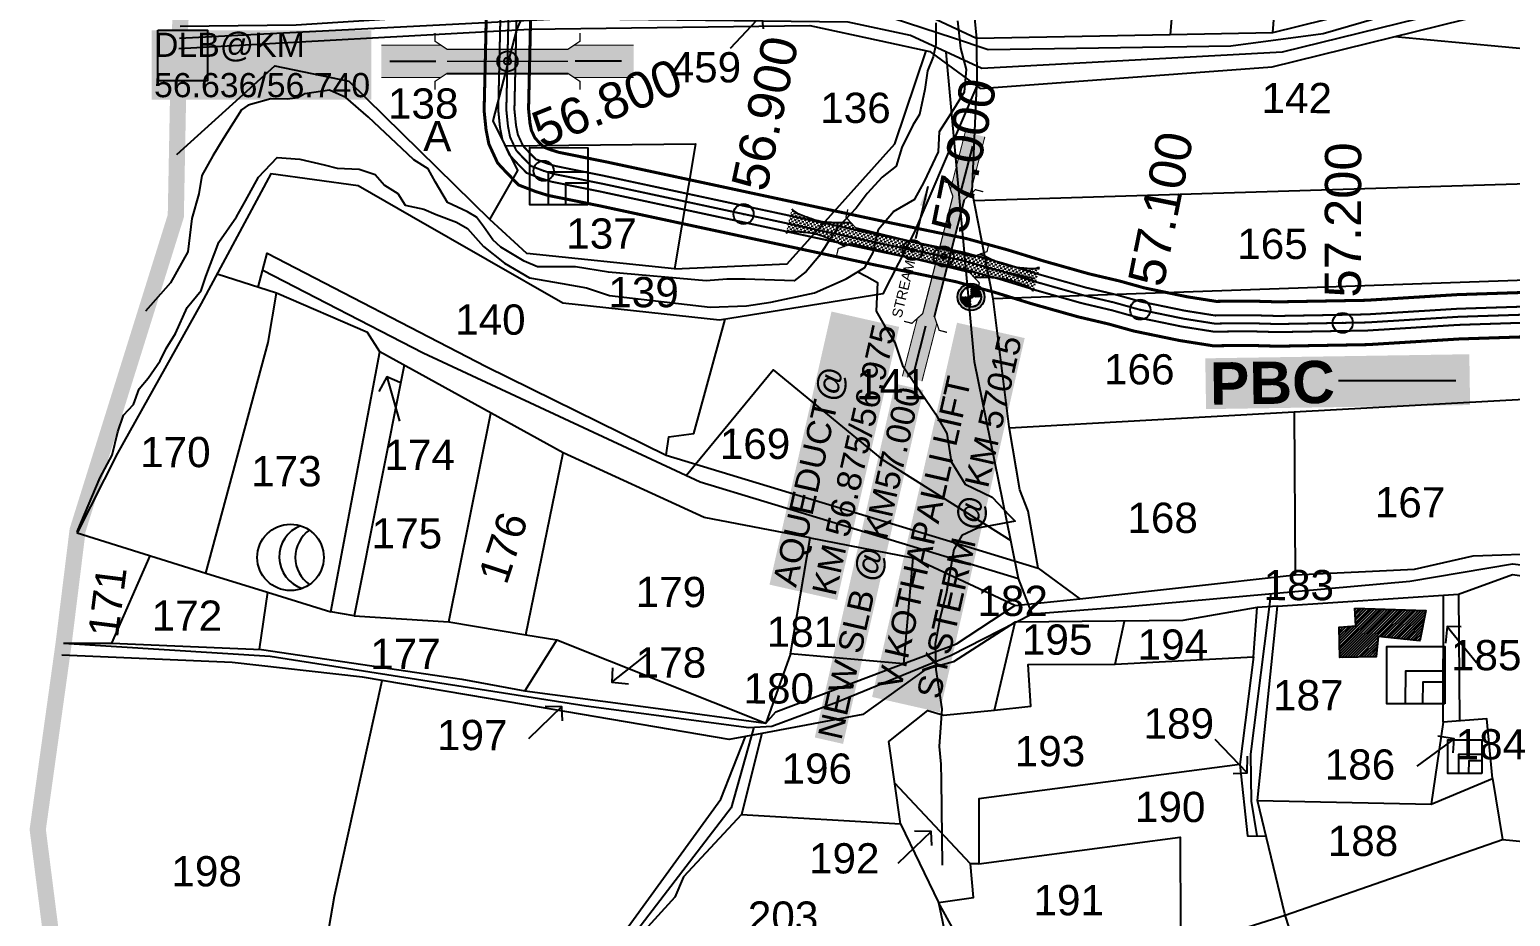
# Model space of a CAD drawing. Header units: inches. Extents: x 213671 to 217429, y 1587875 to 1592833.
# Drawn here: x 214156 to 214890, y 1589827 to 1590267 of the extents above; entities that cross this region are included whole.
import ezdxf
from ezdxf.enums import TextEntityAlignment as Align

# ---------------------------------------------------------------- set-up
doc = ezdxf.new("R2010")
doc.units = ezdxf.units.IN
doc.header["$LTSCALE"] = 15
doc.header["$MEASUREMENT"] = 0
doc.header["$PDMODE"] = 32
doc.header["$PDSIZE"] = 10
for name, pattern in [('ACAD_ISO02W100', [15, 12, -3]), ('DASHED2', [0.375, 0.25, -0.125]), ('HIDDEN2', [0.1875, 0.125, -0.0625])]:
    doc.linetypes.add(name, pattern=pattern)
for name, color, linetype in [('BOUNDRY STONES', 240, 'Continuous'), ('CANAL1', 7, 'Continuous'), ('CSMark', 72, 'Continuous'), ('PAPER SIZE', 5, 'Continuous'), ('PLOTS', 7, 'Continuous'), ('PLOTS NO', 7, 'Continuous'), ('ROADS', 1, 'Continuous'), ('STREAMS', 4, 'Continuous'), ('STRUCTURE', 5, 'Continuous'), ('text1', 7, 'Continuous'), ('text2', 7, 'Continuous'), ('VILLAGE', 7, 'Continuous'), ('VILLAGE BOUNDRY', 5, 'Continuous'), ('wells', 7, 'Continuous')]:
    doc.layers.add(name, color=color, linetype=linetype)
doc.styles.get("Standard").update_dxf_attribs({"font": 'arial.ttf'})
doc.dimstyles.get("Standard").update_dxf_attribs({"dimtxt": 0.18, "dimasz": 0.18, "dimexe": 0.18, "dimexo": 0.0625, "dimgap": 0.09, "dimtad": 0, "dimtih": 1, "dimtoh": 1, "dimdec": 4, "dimzin": 0, "dimdsep": 46, "dimtxsty": 'Standard', "dimcen": 0.09, "dimadec": 0, "dimazin": 0, "dimtfac": 1, "dimtdec": 4, "dimtofl": 0, "dimtmove": 0, "dimatfit": 3, "dimfxl": 1, "dimtolj": 1, "dimtzin": 0, "dimarcsym": 0})

# ---------------------------------------------------------------- blocks, each defined once
blk = doc.blocks.new('PUMP')
at = {"layer": 'text2', "linetype": 'Continuous'}
h = blk.add_hatch(color=5, dxfattribs=at)
h.dxf.hatch_style = 1
edge = h.paths.add_edge_path(flags=17)
edge.add_arc((0, 0), 10.1, 0, 360)
edge = h.paths.add_edge_path()
edge.add_arc((0, 0), 13.4, 0, 360)
h = blk.add_hatch(dxfattribs=at)
h.set_pattern_fill('ANSI37', color=1, scale=10)
h.set_pattern_definition([(45, (-205292.2248, -1596949.1993), (-0.8838834765, 0.8838834765), []), (135, (-205292.2248, -1596949.1993), (-0.8838834765, -0.8838834765), [])])
h.paths.add_polyline_path([(0, 10.1), (0, 0), (10.1, 0, 0.414214)])
h.paths.add_polyline_path([(0, 0), (-10.1, 0, 0.414214), (0, -10.1)])
at = {"layer": 'text2', "color": 5, "linetype": 'Continuous'}
for radius in [13.4, 10.1]:
    blk.add_circle((0, 0), radius, dxfattribs=at)
at = {"layer": 'text2', "linetype": 'Continuous'}
blk.add_circle((0, 0), 1.3, dxfattribs=at)
blk = doc.blocks.new('gfgfdgfdgdfg')
at = {"layer": 'PLOTS NO', "color": 0}
for points in [[(19731.99, 7370.51), (19753.67, 7348.88)], [(19741.32, 7371.24), (19732.04, 7370.52), (19732.07, 7359.47)]]:
    blk.add_lwpolyline(points, dxfattribs=at)
blk = doc.blocks.new('AQUEDUCT')
at = {"layer": 'STRUCTURE'}
h = blk.add_hatch(dxfattribs=at)
h.set_pattern_fill('DASH', color=256, scale=8, angle=-90, style=0)
h.set_pattern_definition([(270, (-1706662.7411, 769762.6106), (1, -1), [1, -1])])
edge = h.paths.add_edge_path()
edge.add_spline(control_points=[(6.52, -63.09), (6.21, -62.64), (5.22, -61.19), (4.64, -58.3), (4.1, -54.41), (3.28, -48.8), (4.1, -41.39), (5.37, -35.78), (6, -33)], knot_values=[0, 0, 0, 0, 1.613557, 5.24513, 8.624976, 13.470124, 22.190216, 30.746377, 30.746377, 30.746377, 30.746377], degree=3, periodic=0)
edge.add_line((6, -33), (4, -30))
edge.add_line((4, -30), (4, 30))
edge.add_line((4, 30), (6, 33))
edge.add_spline(control_points=[(6, 33), (5.29, 35.76), (3.86, 41.33), (2.83, 48.71), (3.49, 54.35), (3.92, 58.25), (4.42, 61.16), (5.37, 62.64), (5.66, 63.09)], knot_values=[0, 0, 0, 0, 8.556161, 17.276253, 22.121402, 25.501247, 29.13282, 30.746377, 30.746377, 30.746377, 30.746377], degree=3, periodic=0)
edge.add_line((5.66, 63.09), (-6.52, 63.09))
edge.add_spline(control_points=[(-6.52, 63.09), (-6.21, 62.64), (-5.22, 61.19), (-4.64, 58.3), (-4.1, 54.41), (-3.28, 48.8), (-4.1, 41.39), (-5.37, 35.78), (-6, 33)], knot_values=[0, 0, 0, 0, 1.613557, 5.24513, 8.624976, 13.470124, 22.190216, 30.746377, 30.746377, 30.746377, 30.746377], degree=3, periodic=0)
edge.add_line((-6, 33), (-4, 30))
edge.add_line((-4, 30), (-4, -30))
edge.add_line((-4, -30), (-6, -33))
edge.add_spline(control_points=[(-6, -33), (-5.29, -35.76), (-3.86, -41.33), (-2.83, -48.71), (-3.49, -54.35), (-3.92, -58.25), (-4.42, -61.16), (-5.37, -62.64), (-5.66, -63.09)], knot_values=[0, 0, 0, 0, 8.556161, 17.276253, 22.121402, 25.501247, 29.13282, 30.746377, 30.746377, 30.746377, 30.746377], degree=3, periodic=0)
edge.add_line((-5.66, -63.09), (6.52, -63.09))
blk.add_circle((0, 0), 0.938)
at = {"layer": 'STRUCTURE', "const_width": 0.628}
for points in [[(-12, 36), (-8, 36), (-4, 30), (-4, -30), (-8, -36), (-12, -36)], [(12, 36), (8, 36), (4, 30), (4, -30), (8, -36), (12, -36)]]:
    blk.add_lwpolyline(points, dxfattribs=at)
at = {"layer": 'STRUCTURE', "color": 3}
for points in [[(-4, 30), (-4, -30)], [(-4, 30), (-4, -30)], [(4, 30), (4, -30)]]:
    blk.add_lwpolyline(points, dxfattribs=at)
at = {"layer": 'STRUCTURE'}
for points in [[(-6.52, 63.09), (-5.66, 61.72), (-4.66, 58.23), (-4.16, 54.89), (-3.61, 50.07), (-4.27, 41.38), (-6, 33)], [(5.66, 63.09), (4.85, 61.7), (3.95, 58.18), (3.54, 54.83), (3.13, 50), (4.03, 41.33), (6, 33)], [(-5.66, -63.09), (-4.85, -61.7), (-3.95, -58.18), (-3.54, -54.83), (-3.13, -50), (-4.03, -41.33), (-6, -33)], [(6.52, -63.09), (5.66, -61.72), (4.66, -58.23), (4.16, -54.89), (3.61, -50.07), (4.27, -41.38), (6, -33)]]:
    blk.add_spline(points, degree=3, dxfattribs=at)
at = {"layer": 'STRUCTURE', "color": 0}
blk.add_text('STREAM', height=5, dxfattribs=at).set_placement((-19.74, -0.14), align=Align.MIDDLE_CENTER)
for points in [[(32.5, 0.13), (5.82, 0)], [(0.41, -62.01), (0.1, -38.15)]]:
    blk.add_leader(points, dimstyle='Standard', override={"dimasz": 10, "dimgap": 0.09, "dimtad": 0}, dxfattribs=at)
blk = doc.blocks.new('SLB')
at = {"layer": 'STRUCTURE'}
h = blk.add_hatch(dxfattribs=at)
h.set_pattern_fill('DOTS', color=6, scale=20, angle=320.37225, style=0)
h.set_pattern_definition([(320.372247934, (-159.4327, -72.9564), (1.2786241598, 0.5641323054), [0, -1.25])])
h.paths.add_polyline_path([(769699.52, 1706871.07), (769699.52, 1706861.07), (769729.11, 1706861.07), (769732.11, 1706863.07), (769792.11, 1706863.07), (769795.11, 1706861.07), (769824.69, 1706861.07), (769824.69, 1706871.07), (769795.11, 1706871.07), (769792.11, 1706869.07), (769732.11, 1706869.07), (769729.11, 1706871.07)])
at = {"layer": 'STRUCTURE', "color": 6, "linetype": 'ACAD_ISO02W100', "ltscale": 0.5, "const_width": 0.5}
for points in [[(769699.52, 1706871.07), (769729.11, 1706871.07)], [(769795.11, 1706871.07), (769824.69, 1706871.07)], [(769699.52, 1706861.07), (769729.11, 1706861.07)], [(769795.11, 1706861.07), (769824.69, 1706861.07)]]:
    blk.add_lwpolyline(points, dxfattribs=at)
at = {"layer": 'STRUCTURE', "color": 6, "const_width": 0.628}
for points in [[(769726.11, 1706877.07), (769726.11, 1706873.07), (769732.11, 1706869.07), (769792.11, 1706869.07), (769798.11, 1706873.07), (769798.11, 1706877.07)], [(769726.11, 1706855.07), (769726.11, 1706859.07), (769732.11, 1706863.07), (769792.11, 1706863.07), (769798.11, 1706859.07), (769798.11, 1706855.07)]]:
    blk.add_lwpolyline(points, dxfattribs=at)
at = {"layer": 'STRUCTURE', "color": 6}
blk.add_lwpolyline([(769732.11, 1706863.07), (769792.11, 1706863.07)], dxfattribs=at)
blk.add_lwpolyline([(769732.11, 1706863.07), (769792.11, 1706863.07)], dxfattribs=at)
at = {"layer": 'STRUCTURE', "color": 0}
blk.add_circle((769762.11, 1706866.07), 1.24, dxfattribs=at)
for points in [[(769703.75, 1706866.05), (769726.66, 1706866.05)], [(769818.63, 1706865.84), (769795.72, 1706865.84)]]:
    blk.add_leader(points, dimstyle='Standard', override={"dimasz": 10, "dimgap": 0.09, "dimtad": 0}, dxfattribs=at)
blk = doc.blocks.new('DLB')
at = {"layer": 'STRUCTURE'}
h = blk.add_hatch(dxfattribs=at)
h.set_pattern_fill('DOTS', color=6, scale=20, angle=320.37224793, style=0)
h.paths.add_polyline_path([(769699.52, 1706950.03), (769699.52, 1706934.03), (769729.11, 1706934.03), (769732.11, 1706936.03), (769792.11, 1706936.03), (769795.11, 1706934.03), (769824.69, 1706934.03), (769824.69, 1706950.03), (769795.11, 1706950.03), (769792.11, 1706948.03), (769732.11, 1706948.03), (769729.11, 1706950.03)])
at = {"layer": 'STRUCTURE', "color": 6, "const_width": 0.628}
for points in [[(769726.11, 1706956.03), (769726.11, 1706952.03), (769732.11, 1706948.03), (769792.11, 1706948.03), (769798.11, 1706952.03), (769798.11, 1706956.03)], [(769732.11, 1706942.03), (769792.11, 1706942.03)], [(769726.11, 1706928.03), (769726.11, 1706932.03), (769732.11, 1706936.03), (769792.11, 1706936.03), (769798.11, 1706932.03), (769798.11, 1706928.03)]]:
    blk.add_lwpolyline(points, dxfattribs=at)
at = {"layer": 'STRUCTURE', "color": 6, "linetype": 'ACAD_ISO02W100', "ltscale": 0.5, "const_width": 0.5}
for points in [[(769699.52, 1706950.03), (769729.11, 1706950.03)], [(769795.11, 1706950.03), (769824.69, 1706950.03)], [(769699.52, 1706934.03), (769729.11, 1706934.03)], [(769795.11, 1706934.03), (769824.69, 1706934.03)]]:
    blk.add_lwpolyline(points, dxfattribs=at)
at = {"layer": 'STRUCTURE', "color": 6}
blk.add_lwpolyline([(769732.11, 1706936.03), (769792.11, 1706936.03)], dxfattribs=at)
blk.add_lwpolyline([(769732.11, 1706936.03), (769792.11, 1706936.03)], dxfattribs=at)
at = {"layer": 'STRUCTURE', "color": 0}
blk.add_circle((769762.11, 1706942.03), 1.8, dxfattribs=at)
for points in [[(769703.75, 1706942.03), (769726.66, 1706942.03)], [(769818.63, 1706942.03), (769795.72, 1706942.03)]]:
    blk.add_leader(points, dimstyle='Standard', override={"dimasz": 10, "dimgap": 0.09, "dimtad": 0}, dxfattribs=at)
blk = doc.blocks.new('PBC')
at = {"layer": 'STRUCTURE', "color": 5, "insert": (13.6, 8.7), "char_height": 30, "width": 181.057, "attachment_point": 1, "rotation": 325.6347, "bg_fill": 1, "box_fill_scale": 1.1, "bg_fill_color": 7, "bg_fill_true_color": 16777215, "bg_fill_transparency": 0}
blk.add_mtext('{\\fArial|b1|i0|c0|p34;\\C256;PBC}', dxfattribs=at)
at = {"layer": 'PAPER SIZE'}
blk.add_leader([(148.6, -102.5), (80.6, -54.7)], dimstyle='Standard', override={"dimasz": 40, "dimgap": 0.09, "dimtad": 0, "dimtfill": 2, "dimtfillclr": 5}, dxfattribs=at)

msp = doc.modelspace()

# ---------------------------------------------------------------- hatches: boundary and pattern name
at = {"layer": 'VILLAGE'}
h = msp.add_hatch(dxfattribs=at)
h.set_pattern_fill('ANSI31', color=30, scale=7.487261, angle=-0.08865)
h.set_pattern_definition([(44.9113504, (200848.9613, 1586077.4245), (-0.660761946, 0.662809814), [])])
h.paths.add_polyline_path([(214813.34, 1589979.66), (214848.49, 1589978.47), (214845.56, 1589963.55), (214824.88, 1589965.59), (214823.9, 1589955.64), (214805.95, 1589955.28), (214805.64, 1589970.28), (214813.87, 1589970.94)])

# ---------------------------------------------------------------- linework, layer by layer
at = {"layer": 'BOUNDRY STONES'}
msp.add_lwpolyline([(214219.79, 1590266.34), (214244.41, 1590266.3), (214244.37, 1590241.19), (214219.75, 1590241.22)], close=True, dxfattribs=at)
at = {"layer": 'CANAL1', "color": 200, "ltscale": 4, "const_width": 1.5}
for points in [[(214382.64, 1590272.05), (214382.25, 1590253.87), (214381.6, 1590226.35), (214382.56, 1590216.95), (214383.95, 1590209.85), (214388.29, 1590200.45), (214393.02, 1590195.38), (214398.78, 1590189.5), (214407.34, 1590186.22), (214413.14, 1590184.4), (214438.22, 1590179.34), (214574.86, 1590150.01), (214615.58, 1590141.56), (214634.86, 1590136.28), (214652.79, 1590130.75), (214676.13, 1590124.16), (214691.15, 1590120.63), (214703.72, 1590117.12), (214726.33, 1590112.44), (214742.95, 1590109.81), (214758.9, 1590109.98), (214763.23, 1590109.93), (214774.93, 1590109.59), (214819.9, 1590110.38), (214865.1, 1590113.18), (214926.49, 1590115.19)], [(214404.64, 1590272.06), (214404.24, 1590253.38), (214403.63, 1590227.21), (214404.34, 1590220.18), (214405.03, 1590216.67), (214406.78, 1590212.88), (214408.93, 1590210.57), (214411.13, 1590208.32), (214414.57, 1590207.01), (214418.62, 1590205.74), (214442.7, 1590200.88), (214579.4, 1590171.54), (214620.73, 1590162.96), (214641.01, 1590157.41), (214659.02, 1590151.85), (214681.64, 1590145.46), (214696.63, 1590141.94), (214708.92, 1590138.51), (214730.28, 1590134.09), (214744.57, 1590131.83), (214758.92, 1590131.98), (214763.69, 1590131.92), (214775.06, 1590131.59), (214819.02, 1590132.36), (214864.06, 1590135.16), (214925.66, 1590137.18)]]:
    msp.add_lwpolyline(points, dxfattribs=at)
at = {"layer": 'CANAL1', "color": 5, "ltscale": 4, "const_width": 1}
for points in [[(214389.64, 1590272.06), (214389.25, 1590253.72), (214388.61, 1590226.62), (214389.49, 1590217.97), (214390.66, 1590212.02), (214394.17, 1590204.41), (214398.08, 1590200.21), (214402.71, 1590195.49), (214409.64, 1590192.84), (214414.88, 1590191.19), (214439.65, 1590186.19), (214576.31, 1590156.86), (214608.64, 1590150.15), (214617.22, 1590148.37), (214636.82, 1590143), (214654.77, 1590137.47), (214677.89, 1590130.94), (214692.89, 1590127.41), (214705.37, 1590123.92), (214727.59, 1590119.33), (214743.46, 1590116.81), (214758.91, 1590116.98), (214763.38, 1590116.93), (214774.97, 1590116.59), (214819.62, 1590117.37), (214864.77, 1590120.17), (214926.23, 1590122.19)], [(214397.64, 1590272.06), (214397.24, 1590253.54), (214396.62, 1590226.94), (214397.41, 1590219.15), (214398.32, 1590214.5), (214400.9, 1590208.92), (214403.87, 1590205.74), (214407.2, 1590202.33), (214412.27, 1590200.39), (214416.87, 1590198.95), (214441.28, 1590194.03), (214577.96, 1590164.69), (214610.27, 1590157.99), (214619.09, 1590156.16), (214639.06, 1590150.69), (214657.04, 1590145.14), (214679.89, 1590138.69), (214694.88, 1590135.16), (214707.26, 1590131.7), (214729.03, 1590127.21), (214744.05, 1590124.82), (214758.91, 1590124.98), (214763.54, 1590124.92), (214775.02, 1590124.59), (214819.3, 1590125.37), (214864.39, 1590128.16), (214925.93, 1590130.18)]]:
    msp.add_lwpolyline(points, dxfattribs=at)
at = {"layer": 'CANAL1', "color": 1, "linetype": 'HIDDEN2', "ltscale": 4, "const_width": 1}
msp.add_lwpolyline([(214393.64, 1590272.06), (214393.24, 1590253.63), (214392.61, 1590226.78), (214393.45, 1590218.56), (214394.49, 1590213.26), (214397.54, 1590206.67), (214400.98, 1590202.98), (214404.96, 1590198.91), (214410.95, 1590196.61), (214415.88, 1590195.07), (214440.46, 1590190.11), (214577.13, 1590160.77), (214609.45, 1590154.07), (214618.15, 1590152.26), (214637.94, 1590146.85), (214655.9, 1590141.3), (214678.89, 1590134.81), (214693.89, 1590131.29), (214706.32, 1590127.81), (214728.31, 1590123.27), (214743.76, 1590120.82), (214758.91, 1590120.98), (214763.46, 1590120.93), (214774.99, 1590120.59), (214819.46, 1590121.37), (214864.58, 1590124.17), (214926.08, 1590126.18)], dxfattribs=at)
at = {"layer": 'PLOTS'}
for points in [[(214804.62, 1590863.3), (214810.51, 1590960.84), (214694.53, 1590974.78), (214630.94, 1590961.7), (214579, 1590942.17), (214520.21, 1590831.8), (214513.83, 1590694.37), (214513.51, 1590654.45), (214525.15, 1590621.46), (214540.08, 1590573.27), (214549, 1590550.1), (214546.88, 1590538.54), (214571.13, 1590445.37), (214574.57, 1590402.04), (214600.79, 1590363.18), (214620.06, 1590317.85), (214625.8, 1590262.32), (214721.79, 1590264.2), (214772.67, 1590265.2), (214891.79, 1590294.73)], [(214230.3, 1590257.16), (214404.26, 1590266.87), (214543.1, 1590268.54), (214578.29, 1590260.94), (214602.63, 1590255.69), (214627.5, 1590237.41), (214772.43, 1590248.06), (214879.66, 1590274.52), (214984.95, 1590300.5), (215084.61, 1590327.44), (215232.98, 1590369.2), (215342.02, 1590399.9), (215388.64, 1590413.02), (215488.04, 1590443.67), (215649.82, 1590486.89), (215687.43, 1590494.17), (215926.01, 1590555.8), (216086.25, 1590600.96)], [(214730.93, 1590371.06), (214721.79, 1590264.2)], [(214772.67, 1590265.2), (214774.97, 1590294.4), (214786.9, 1590341.78), (214803.75, 1590373.47)], [(214229.3, 1590204.59), (214277.83, 1590248.54), (214314.44, 1590241.04), (214384.37, 1590172.42), (214398.25, 1590196.65), (214386.15, 1590221.35), (214397.84, 1590266.51), (214403.9, 1590280.29)], [(214231.08, 1590272.43), (214290.94, 1590272.93), (214370.79, 1590279.72), (214403.9, 1590280.29), (214595.95, 1590276.21), (214625.8, 1590262.32)], [(214625.8, 1590262.32), (214625.84, 1590238.64), (214594.87, 1590166), (214579.31, 1590135.5), (214498.29, 1590122.54), (214420.7, 1590130.93), (214345.65, 1590173.93), (214319.07, 1590189.16), (214275.85, 1590195.05), (214241.36, 1590130.81), (214199.8, 1590056.55), (214179.85, 1590016.99), (214243.67, 1589997.11), (214274.47, 1590111.43), (214278.66, 1590135.93), (214249.18, 1590145.38)], [(214908.06, 1590142.68), (214915.34, 1590190.7), (214941.24, 1590229.05), (214939.33, 1590253.03), (214833.19, 1590263.05)], [(214475.92, 1590147.99), (214531.91, 1590150.46), (214585.23, 1590209.95), (214600.8, 1590256.09)], [(214471.92, 1590055.54), (214516.47, 1590042.01), (214610.8, 1590013.36), (214628.67, 1590007.93), (214656.32, 1589999.54), (214651.34, 1590027.79), (214647.32, 1590038.33), (214641.99, 1590069.54), (214634.01, 1590133.1), (214623.6, 1590186.29), (214625.84, 1590238.64)], [(214392.2, 1590209), (214486.45, 1590209.89), (214475.92, 1590147.99), (214402.7, 1590155.55), (214384.37, 1590172.42)], [(214624.45, 1590181.92), (214915.34, 1590190.7)], [(214269.6, 1590138.84), (214274.02, 1590155.71), (214382.65, 1590099.55), (214471.92, 1590055.54), (214473.27, 1590064.62), (214485.57, 1590066.34), (214501.11, 1590122.99)], [(214900.22, 1590083.37), (214904.67, 1590111.85), (214908.06, 1590142.68), (214634.01, 1590133.1)], [(214543.33, 1590014.5), (214490.79, 1590024.74), (214420.79, 1590056.67), (214329.93, 1590106.77), (214323.71, 1590116.37), (214278.66, 1590135.93)], [(214274.2, 1589987.6), (214305.58, 1589977.82), (214329.93, 1590106.77)], [(214341.92, 1590100.16), (214317.16, 1589975.89), (214305.58, 1589977.82)], [(214656.32, 1589999.54), (214677.07, 1589984.27), (214783.83, 1589996.18), (214842.93, 1589998.97), (214871.99, 1590005.6), (214909.91, 1590007.04), (214912.92, 1590033.19), (214896.77, 1590065.99), (214900.22, 1590083.37), (214783.27, 1590076.83), (214642.09, 1590068.93)], [(214317.16, 1589975.89), (214364.17, 1589972.94), (214384.94, 1590076.44)], [(214783.27, 1590076.83), (214783.83, 1589996.18)], [(214364.17, 1589972.94), (214402.34, 1589966.52), (214420.79, 1590056.67)], [(214533.44, 1589957.08), (214543.33, 1590014.5), (214594.16, 1590004.59)], [(214197.02, 1589962.4), (214215.99, 1590005.73)], [(214644.79, 1589981.06), (214594.16, 1590004.59), (214589.56, 1589952.16), (214533.44, 1589957.08), (214521.37, 1589922.75)], [(214243.67, 1589997.11), (214274.2, 1589987.6), (214270.02, 1589959.36)], [(214983.98, 1589772.71), (214795.9, 1589773.08), (214778.6, 1589828.11), (214765.1, 1589884.4), (214775.01, 1589980.67), (214864.83, 1589986.72), (214891.52, 1589996.44), (214955.47, 1589987.29)], [(214857.08, 1589923.19), (214857.35, 1589986.21)], [(214864.83, 1589986.72), (214865.3, 1589923.83)], [(214775.01, 1589980.67), (214764.98, 1589979.99), (214728.06, 1589973.6), (214644.92, 1589972.77), (214614.3, 1589953.02), (214600.39, 1589949.25), (214569.32, 1589926.93), (214519.26, 1589917.57), (214503.14, 1589914.56), (214393.57, 1589933.19), (214321.35, 1589945.48), (214256.7, 1589952.76), (214172.28, 1589956.35)], [(214173.11, 1589962.29), (214197.02, 1589962.4), (214271.27, 1589959.18), (214370.57, 1589944.47), (214401.76, 1589938.69), (214467.98, 1589929.87), (214521.37, 1589922.75), (214526.19, 1589928.34), (214587.01, 1589951.2), (214615.79, 1589962.02), (214644.79, 1589981.06), (214677.07, 1589984.27)], [(214694.48, 1589952.01), (214763.07, 1589955.49), (214764.98, 1589979.99)], [(214509.23, 1589877.36), (214588.01, 1589872.72), (214582.2, 1589913.59), (214601.65, 1589928.94), (214609.42, 1589926.6), (214634.6, 1589929.2), (214644.92, 1589972.77)], [(214634.6, 1589929.2), (214652.77, 1589931.07), (214651.44, 1589951.77), (214694.48, 1589952.01), (214699.06, 1589973.31)], [(214402.34, 1589966.52), (214417.65, 1589963.94), (214401.76, 1589938.69)], [(214417.65, 1589963.94), (214521.37, 1589922.75)], [(214763.07, 1589955.49), (214756.3, 1589902.18), (214626.98, 1589885.14), (214626.91, 1589852.92), (214622.72, 1589852.93), (214585.11, 1589893.16)], [(214203.71, 1589749.37), (214215.4, 1589750.25), (214228.24, 1589772.13), (214263.57, 1589774.19), (214265.07, 1589748.56), (214287.93, 1589746.73), (214288.56, 1589761.73), (214295.24, 1589765.66), (214307.34, 1589836.96), (214331.12, 1589943.81)], [(214881.62, 1589895.32), (214878.84, 1589924.9), (214857.08, 1589923.19), (214851.25, 1589882.58)], [(214293.27, 1589622.3), (214443.24, 1589667.47), (214442.9, 1589766.48), (214448.16, 1589815.05), (214498.91, 1589885), (214511.2, 1589916.06)], [(214519.26, 1589917.57), (214509.23, 1589877.36), (214480.43, 1589846.46), (214476.18, 1589836.44), (214457.67, 1589816), (214457.48, 1589800.24), (214452.34, 1589760.54), (214454.85, 1589694.46), (214455.76, 1589670.48), (214443.24, 1589667.47)], [(214756.3, 1589902.18), (214760.07, 1589866.85), (214769.35, 1589866.68)], [(214765.1, 1589884.4), (214851.25, 1589882.58), (214881.62, 1589895.32), (214886.59, 1589865.01)], [(214588.01, 1589872.72), (214606.99, 1589833.69), (214624.24, 1589836.31), (214622.72, 1589852.93)], [(214457.48, 1589800.24), (214521.7, 1589789.19), (214622.49, 1589791.49), (214729.02, 1589811.79), (214778.8, 1589827.44), (214886.59, 1589865.01), (214949.33, 1589858.94)], [(214626.91, 1589852.92), (214726.74, 1589866.2), (214726.83, 1589820.8), (214622.06, 1589806.3), (214606.99, 1589833.69), (214615.84, 1589791.34)]]:
    msp.add_lwpolyline(points, dxfattribs=at)
at = {"layer": 'ROADS'}
for points in [[(216855, 1590835.08), (216815.1, 1590817.61), (216629.38, 1590755.58), (216412.73, 1590702.51), (216277.91, 1590665.05), (216058.87, 1590599.86), (216036.65, 1590594.02), (215854.71, 1590546.25), (215661.54, 1590495.53), (215472.17, 1590445.81), (215265.17, 1590384.75), (215081.46, 1590330.57), (214892.35, 1590283.83), (214777.33, 1590255.4), (214628.42, 1590247.29), (214593.02, 1590263.59), (214562.08, 1590270.19), (214420.63, 1590271.86), (214230.56, 1590262.22)], [(214230.87, 1590268.33), (214288.32, 1590268.97), (214402.14, 1590276.28), (214505.17, 1590278.14), (214583.98, 1590272.41), (214614.29, 1590262.43), (214631.56, 1590256.74), (214751.94, 1590258.58), (214797.57, 1590264.57), (214877.02, 1590287.77), (214975.32, 1590312.59), (215073.8, 1590337.46), (215143.66, 1590355.73), (215210.58, 1590373.23), (215332.14, 1590408.66), (215435.8, 1590438.88), (215537.91, 1590468.64), (215627.14, 1590494.65), (215765.91, 1590526.73), (215783.95, 1590533.32), (215952.72, 1590578.23)], [(214653.39, 1589976.86), (214646.57, 1589994.38), (214642.72, 1590013.32), (214624.7, 1590101.89), (214610.72, 1590255.44)], [(214271.81, 1590147.27), (214351.45, 1590106.31), (214488.69, 1590042.33), (214646.57, 1589994.38)], [(214481.8, 1590045.54), (214524.96, 1590097.88), (214578.74, 1590053.54), (214642.72, 1590013.32)], [(214173.11, 1589962.29), (214275.49, 1589955.93), (214432.14, 1589931.22), (214512.78, 1589920.47), (214524.26, 1589921.14), (214556.37, 1589933.09), (214613.23, 1589956.33), (214653.39, 1589976.86), (214702.62, 1589980.77), (214840.68, 1589993.11), (214891.6, 1590001.63), (214950.15, 1589994.99)], [(214771.65, 1589986.94), (214761.54, 1589907.27), (214762.02, 1589884.05), (214764.71, 1589866.76)], [(214515.39, 1589920.62), (214504.04, 1589880.76), (214450.2, 1589810.37), (214448.58, 1589670.76), (214446.71, 1589657.98), (214574.16, 1589651.7), (214644.25, 1589637.73), (214539.9, 1589531), (214371.37, 1589397.67)]]:
    msp.add_lwpolyline(points, dxfattribs=at)
at = {"layer": 'STREAMS'}
for points in [[(214179.87, 1590017.53), (214191.23, 1590044.5), (214197.17, 1590055.55), (214200.01, 1590067.11), (214202.86, 1590075.33), (214207.75, 1590080.72), (214210.59, 1590088.43), (214214.97, 1590093.82), (214220.9, 1590102.29), (214224, 1590108.46), (214228.64, 1590115.91), (214234.32, 1590128.75), (214241.27, 1590137.22), (214243.6, 1590144.16), (214250.06, 1590161.11), (214258.82, 1590173.7), (214263.21, 1590181.66), (214269.67, 1590193.35), (214278.95, 1590203.1), (214290.26, 1590202.31), (214302.35, 1590199.47), (214308.77, 1590197.91), (214319.58, 1590197.38), (214327.55, 1590194.8), (214332.17, 1590189.39), (214338.85, 1590185.27), (214342.44, 1590179.61), (214351.7, 1590177.54), (214357.87, 1590174.96), (214367.89, 1590171.09), (214373.29, 1590168), (214381.25, 1590158.99), (214391.78, 1590150.75), (214404.11, 1590143.53), (214420.31, 1590140.68), (214432.4, 1590138.6), (214443.71, 1590134.73), (214493.69, 1590128.94), (214511.69, 1590129.68), (214523.78, 1590131.46), (214545.4, 1590136.05), (214561.1, 1590142.97), (214570.36, 1590148.61), (214574.49, 1590156.06), (214577.08, 1590167.62), (214584.55, 1590176.35), (214595.11, 1590182.5), (214599.75, 1590190.98), (214606.84, 1590205.98), (214607.37, 1590216.01), (214614.59, 1590227.05), (214619.75, 1590235.78), (214620.79, 1590246.83), (214617.98, 1590257.38), (214616.46, 1590271)], [(214605.59, 1590269.88), (214605.58, 1590259.23), (214604.28, 1590253.06), (214601.44, 1590246.13), (214600.14, 1590236.88), (214597.55, 1590224.54), (214594.2, 1590219.15), (214588.78, 1590208.1), (214585.94, 1590198.85), (214578.98, 1590193.47), (214571.51, 1590185.25), (214566.1, 1590178.06), (214557.6, 1590169.08), (214552.94, 1590162.29), (214550.37, 1590158.44), (214547.53, 1590154.07), (214541.35, 1590146.62), (214535.42, 1590142.01), (214510.99, 1590142.82), (214501.99, 1590142.83), (214491.7, 1590142.07), (214443.3, 1590146.27), (214426.84, 1590148.87), (214415.52, 1590148.88), (214408.06, 1590148.9), (214401.38, 1590151.73), (214389.82, 1590158.69), (214385.96, 1590162.3), (214381.34, 1590168.99), (214377.75, 1590173.62), (214373.38, 1590176.2), (214363.36, 1590180.84), (214357.46, 1590190.87), (214353.87, 1590197.56), (214346.67, 1590201.94), (214340.77, 1590207.61), (214324.27, 1590223.11), (214312.96, 1590232.9), (214305, 1590236.51), (214292.65, 1590234.73), (214289.3, 1590232.68), (214283.9, 1590232.17), (214275.92, 1590232.18), (214264.6, 1590229.12), (214261.26, 1590226.81), (214252.23, 1590212.43), (214247.07, 1590203.95), (214241.66, 1590194.19), (214240.1, 1590185.2), (214236.74, 1590172.87), (214234.65, 1590156.42), (214226.14, 1590141.01), (214213.74, 1590126.98)], [(214566.61, 1590146.7), (214571.34, 1590144.19), (214576.62, 1590141.13), (214576.04, 1590126.94), (214579.93, 1590119.98), (214585.2, 1590111.35), (214589.08, 1590099.95), (214605.46, 1590076), (214611.01, 1590066.26), (214613.22, 1590052.35), (214620.16, 1590041.22), (214633.5, 1590034.8), (214642.12, 1590025.61), (214644.89, 1590022.83), (214626.27, 1590019.33), (214618.47, 1590015.72), (214614.57, 1590008.78), (214610.64, 1589986.81), (214607.84, 1589975.97), (214605.31, 1589962.07), (214605.57, 1589949.28), (214608.6, 1589929.8), (214607.18, 1589911.17), (214608, 1589902.27), (214608.27, 1589894.49), (214608.74, 1589852.35)]]:
    msp.add_lwpolyline(points, dxfattribs=at)
at = {"layer": 'text2'}
for p in [(214393.18, 1590250.85), (214594.09, 1590157.26), (214609.45, 1590154.07), (214623, 1590134, 122)]:
    msp.add_point(p, dxfattribs=at)
at = {"layer": 'text2', "color": 3, "linetype": 'Continuous'}
for p in [(214411.12, 1590196.56), (214510.24, 1590175.13), (214706.96, 1590127.68), (214807.35, 1590121.16)]:
    msp.add_point(p, dxfattribs=at)
at = {"layer": 'VILLAGE', "color": 30}
msp.add_lwpolyline([(214813.34, 1589979.66), (214848.49, 1589978.47), (214845.56, 1589963.55), (214824.88, 1589965.59), (214823.9, 1589955.64), (214805.95, 1589955.28), (214805.64, 1589970.28), (214813.87, 1589970.94), (214813.34, 1589979.66)], dxfattribs=at)
at = {"layer": 'VILLAGE BOUNDRY', "linetype": 'DASHED2', "ltscale": 8, "const_width": 8}
msp.add_lwpolyline([(214196.88, 1589117.23), (214202, 1589262.29), (214201.39, 1589392.37), (214205.49, 1589460.67), (214190.28, 1589581.79), (214164.1, 1589597.81), (214203.71, 1589749.37), (214167.11, 1589816.01), (214160.26, 1589869.95), (214173.11, 1589962.29), (214180.02, 1590018.32), (214228.72, 1590174.15), (214230.3, 1590257.16), (214232.94, 1590308.64), (214235.41, 1590391.8), (214240.38, 1590539.79), (214224.18, 1590937.72), (214208.35, 1591186.22)], dxfattribs=at)
at = {"layer": 'wells'}
for points in [[(214432.99, 1590179.65), (214404.23, 1590179.7), (214404.28, 1590208.07), (214433.04, 1590208.03)], [(214432.99, 1590179.65), (214404.23, 1590179.7), (214404.28, 1590208.07), (214433.04, 1590208.03)], [(214432.99, 1590179.65), (214413.57, 1590179.68), (214413.6, 1590196.02), (214433.02, 1590195.99)], [(214432.99, 1590179.65), (214422.18, 1590179.67), (214422.2, 1590190.6), (214433.01, 1590190.59)], [(214857.96, 1589932.27), (214829.19, 1589932.32), (214829.24, 1589960.69), (214858, 1589960.65)], [(214857.96, 1589932.27), (214829.19, 1589932.32), (214829.24, 1589960.69), (214858, 1589960.65)], [(214857.96, 1589932.27), (214838.54, 1589932.3), (214838.56, 1589948.64), (214857.98, 1589948.61)], [(214857.96, 1589932.27), (214847.14, 1589932.29), (214847.16, 1589943.22), (214857.97, 1589943.2)], [(214876.3, 1589897.74), (214859.45, 1589897.77), (214859.47, 1589914.39), (214876.32, 1589914.37)], [(214876.3, 1589897.74), (214859.45, 1589897.77), (214859.47, 1589914.39), (214876.32, 1589914.37)], [(214876.3, 1589897.74), (214864.92, 1589897.76), (214864.93, 1589907.33), (214876.31, 1589907.32)], [(214876.3, 1589897.74), (214869.96, 1589897.75), (214869.97, 1589904.16), (214876.31, 1589904.15)]]:
    msp.add_lwpolyline(points, close=True, dxfattribs=at)
msp.add_circle((214285.6, 1590004.87), 16.46, dxfattribs=at)
for centre, start, end in [((214296.47, 1590005.21), 111.07611, 252.49941), ((214304.43, 1590004.91), 124.99999, 235.2636)]:
    msp.add_arc(centre, 16.46, start, end, dxfattribs=at)

# ---------------------------------------------------------------- block references
at = {"rotation": 76.30324212628756}
msp.add_blockref('AQUEDUCT', (214594.09, 1590157.26), dxfattribs=at)
at = {"layer": 'PAPER SIZE', "xscale": 0.7, "yscale": 0.7, "zscale": 0.7, "rotation": 35.25241620209335}
msp.add_blockref('PBC', (214737.07, 1590091.05), dxfattribs=at)
at = {"layer": 'STRUCTURE', "color": 0}
msp.add_blockref('DLB', (-555368.93, -116691.17), dxfattribs=at)
at = {"layer": 'STRUCTURE', "color": 0, "rotation": 75.57051849472369}
msp.add_blockref('SLB', (1675816.89, 419343.11), dxfattribs=at)
at = {"layer": 'text1'}
for p, xscale, yscale, zscale, rotation in [((208635.87, 1604906.22), 0.7487261496026493, 0.7487261496026493, 0.7487261496026493, 271.4222039917805), ((198745.91, 1592492.65), 0.7487261496026493, 0.7487261496026493, 0.7487261496026493, 330.7711758898058), ((199604.98, 1585966.58), 0.7487261496026493, 0.7487261496026493, 0.7487261496026493, 354.2253098760687), ((218161.5, 1574616.34), 0.7487261496026494, 0.7487261496026494, 0.7487261496026494, 83.14820722332894), ((209176.99, 1604804.69), 0.7487261496026493, 0.7487261496026493, 0.7487261496026493, 268.9355101492605), ((229633.85, 1595141.18), 0.7487261496026493, 0.7487261496026493, 0.7487261496026493, 178.9355101492604), ((211708.68, 1605367.23), 0.7487261496026493, 0.7487261496026493, 0.7487261496026493, 261.0541016406772), ((209360.13, 1604742.84), 0.7487261496026493, 0.7487261496026493, 0.7487261496026493, 268.9355101492605)]:
    msp.add_blockref('gfgfdgfdgdfg', p, dxfattribs=dict(at, xscale=xscale, yscale=yscale, zscale=zscale, rotation=rotation))
at = {"layer": 'text2', "color": 3, "linetype": 'Continuous', "xscale": 0.5, "yscale": 0.5, "zscale": 0.5}
msp.add_blockref('PUMP', (214623, 1590134, 122), dxfattribs=at)

# ---------------------------------------------------------------- texts
at = {"layer": 'CSMark', "color": 1}
for s, rotation, p in [('56.900', 77.88586, (214512.75, 1590187.48)), ('56.800', 21.6947, (214406.72, 1590216.03)), ('57.000', 78.61144, (214611.94, 1590166.42)), ('57.100', 78.61144, (214709.45, 1590140.03)), ('57.200', 89.86768, (214807.38, 1590133.76))]:
    msp.add_text(s, height=18, rotation=rotation, dxfattribs=at).set_placement(p, align=Align.MIDDLE_LEFT)
at = {"layer": 'PLOTS NO'}
for s, rotation, p in [('459', 359.91135, (214474.09, 1590240.45)), ('138', 359.91135, (214333.92, 1590222.46)), ('136', 359.91135, (214548.27, 1590220.33)), ('142', 359.91135, (214767.05, 1590225.19)), ('A', 359.91135, (214351.38, 1590206.32)), ('137', 359.91135, (214422.33, 1590157.98)), ('165', 359.91135, (214755.03, 1590152.88)), ('139', 359.91135, (214443.19, 1590128.95)), ('140', 359.91135, (214367.2, 1590115.35)), ('166', 359.91135, (214688.98, 1590090.67)), ('141', 359.91135, (214566.1, 1590083.26)), ('169', 359.91135, (214498.45, 1590053.73)), ('170', 359.91135, (214211.02, 1590049.64)), ('174', 359.91135, (214332.16, 1590048.28)), ('173', 359.91135, (214266.04, 1590040.17)), ('167', 359.91135, (214823.24, 1590024.72)), ('168', 359.91135, (214700.56, 1590017.05)), ('175', 359.91135, (214325.81, 1590009.33)), ('176', 71.90811, (214392.71, 1589990.78)), ('171', 82.72028, (214200, 1589964.58)), ('179', 359.91135, (214456.72, 1589980.25)), ('183', 359.91135, (214768.06, 1589983.68)), ('182', 359.91135, (214626.19, 1589975.87)), ('172', 359.91135, (214216.75, 1589968.52)), ('181', 359.91135, (214521.73, 1589960.55)), ('195', 359.91135, (214648.26, 1589956.65)), ('177', 359.91135, (214325.1, 1589949.59)), ('194', 359.91135, (214705.63, 1589954.18)), ('185', 359.91135, (214861.03, 1589948.94)), ('178', 359.91135, (214456.77, 1589945.31)), ('180', 359.91135, (214510.2, 1589932.44)), ('187', 359.91135, (214772.8, 1589929.05)), ('189', 359.91135, (214708.58, 1589915.08)), ('197', 359.91135, (214358.23, 1589909.32)), ('184', 359.91135, (214863.34, 1589904.72)), ('193', 359.91135, (214644.7, 1589901.33)), ('196', 359.91135, (214529.07, 1589892.68)), ('186', 359.91135, (214798.41, 1589894.72)), ('190', 359.91135, (214704.31, 1589873.68)), ('188', 359.91135, (214799.91, 1589856.86)), ('192', 359.91135, (214542.69, 1589848.19)), ('198', 359.91135, (214226.51, 1589841.78)), ('191', 359.91135, (214654.03, 1589827.42)), ('203', 359.91135, (214512.36, 1589819.3))]:
    msp.add_text(s, height=15, rotation=rotation, dxfattribs=at).set_placement(p)
at = {"layer": 'STRUCTURE', "color": 5, "insert": (214217.91, 1590265.06), "char_height": 12, "width": 106.5238, "attachment_point": 1, "bg_fill": 1, "box_fill_scale": 1.1, "bg_fill_color": 7, "bg_fill_true_color": 16777215, "bg_fill_transparency": 0}
msp.add_mtext('DLB@KM 56.636/56.740', dxfattribs=at)
at = {"layer": 'STRUCTURE', "color": 5, "char_height": 12, "attachment_point": 1, "rotation": 77.20894, "bg_fill": 1, "box_fill_scale": 1.1, "bg_fill_color": 7, "bg_fill_true_color": 16777215, "bg_fill_transparency": 0}
for s, insert, width in [('AQUEDUCT@ \\PKM 56.875/56.975', (214524.54, 1589992.28), 136.4583), (' V.KOTHAPALLI LIFT\\P SYSTERM @ KM 57015', (214575.4, 1589936.57), 187.8963), ('NEW SLB @ KM57.000', (214546.99, 1589916.49), 177.5252)]:
    msp.add_mtext(s, dxfattribs=dict(at, insert=insert, width=width))

doc.saveas('drawing.dxf')
